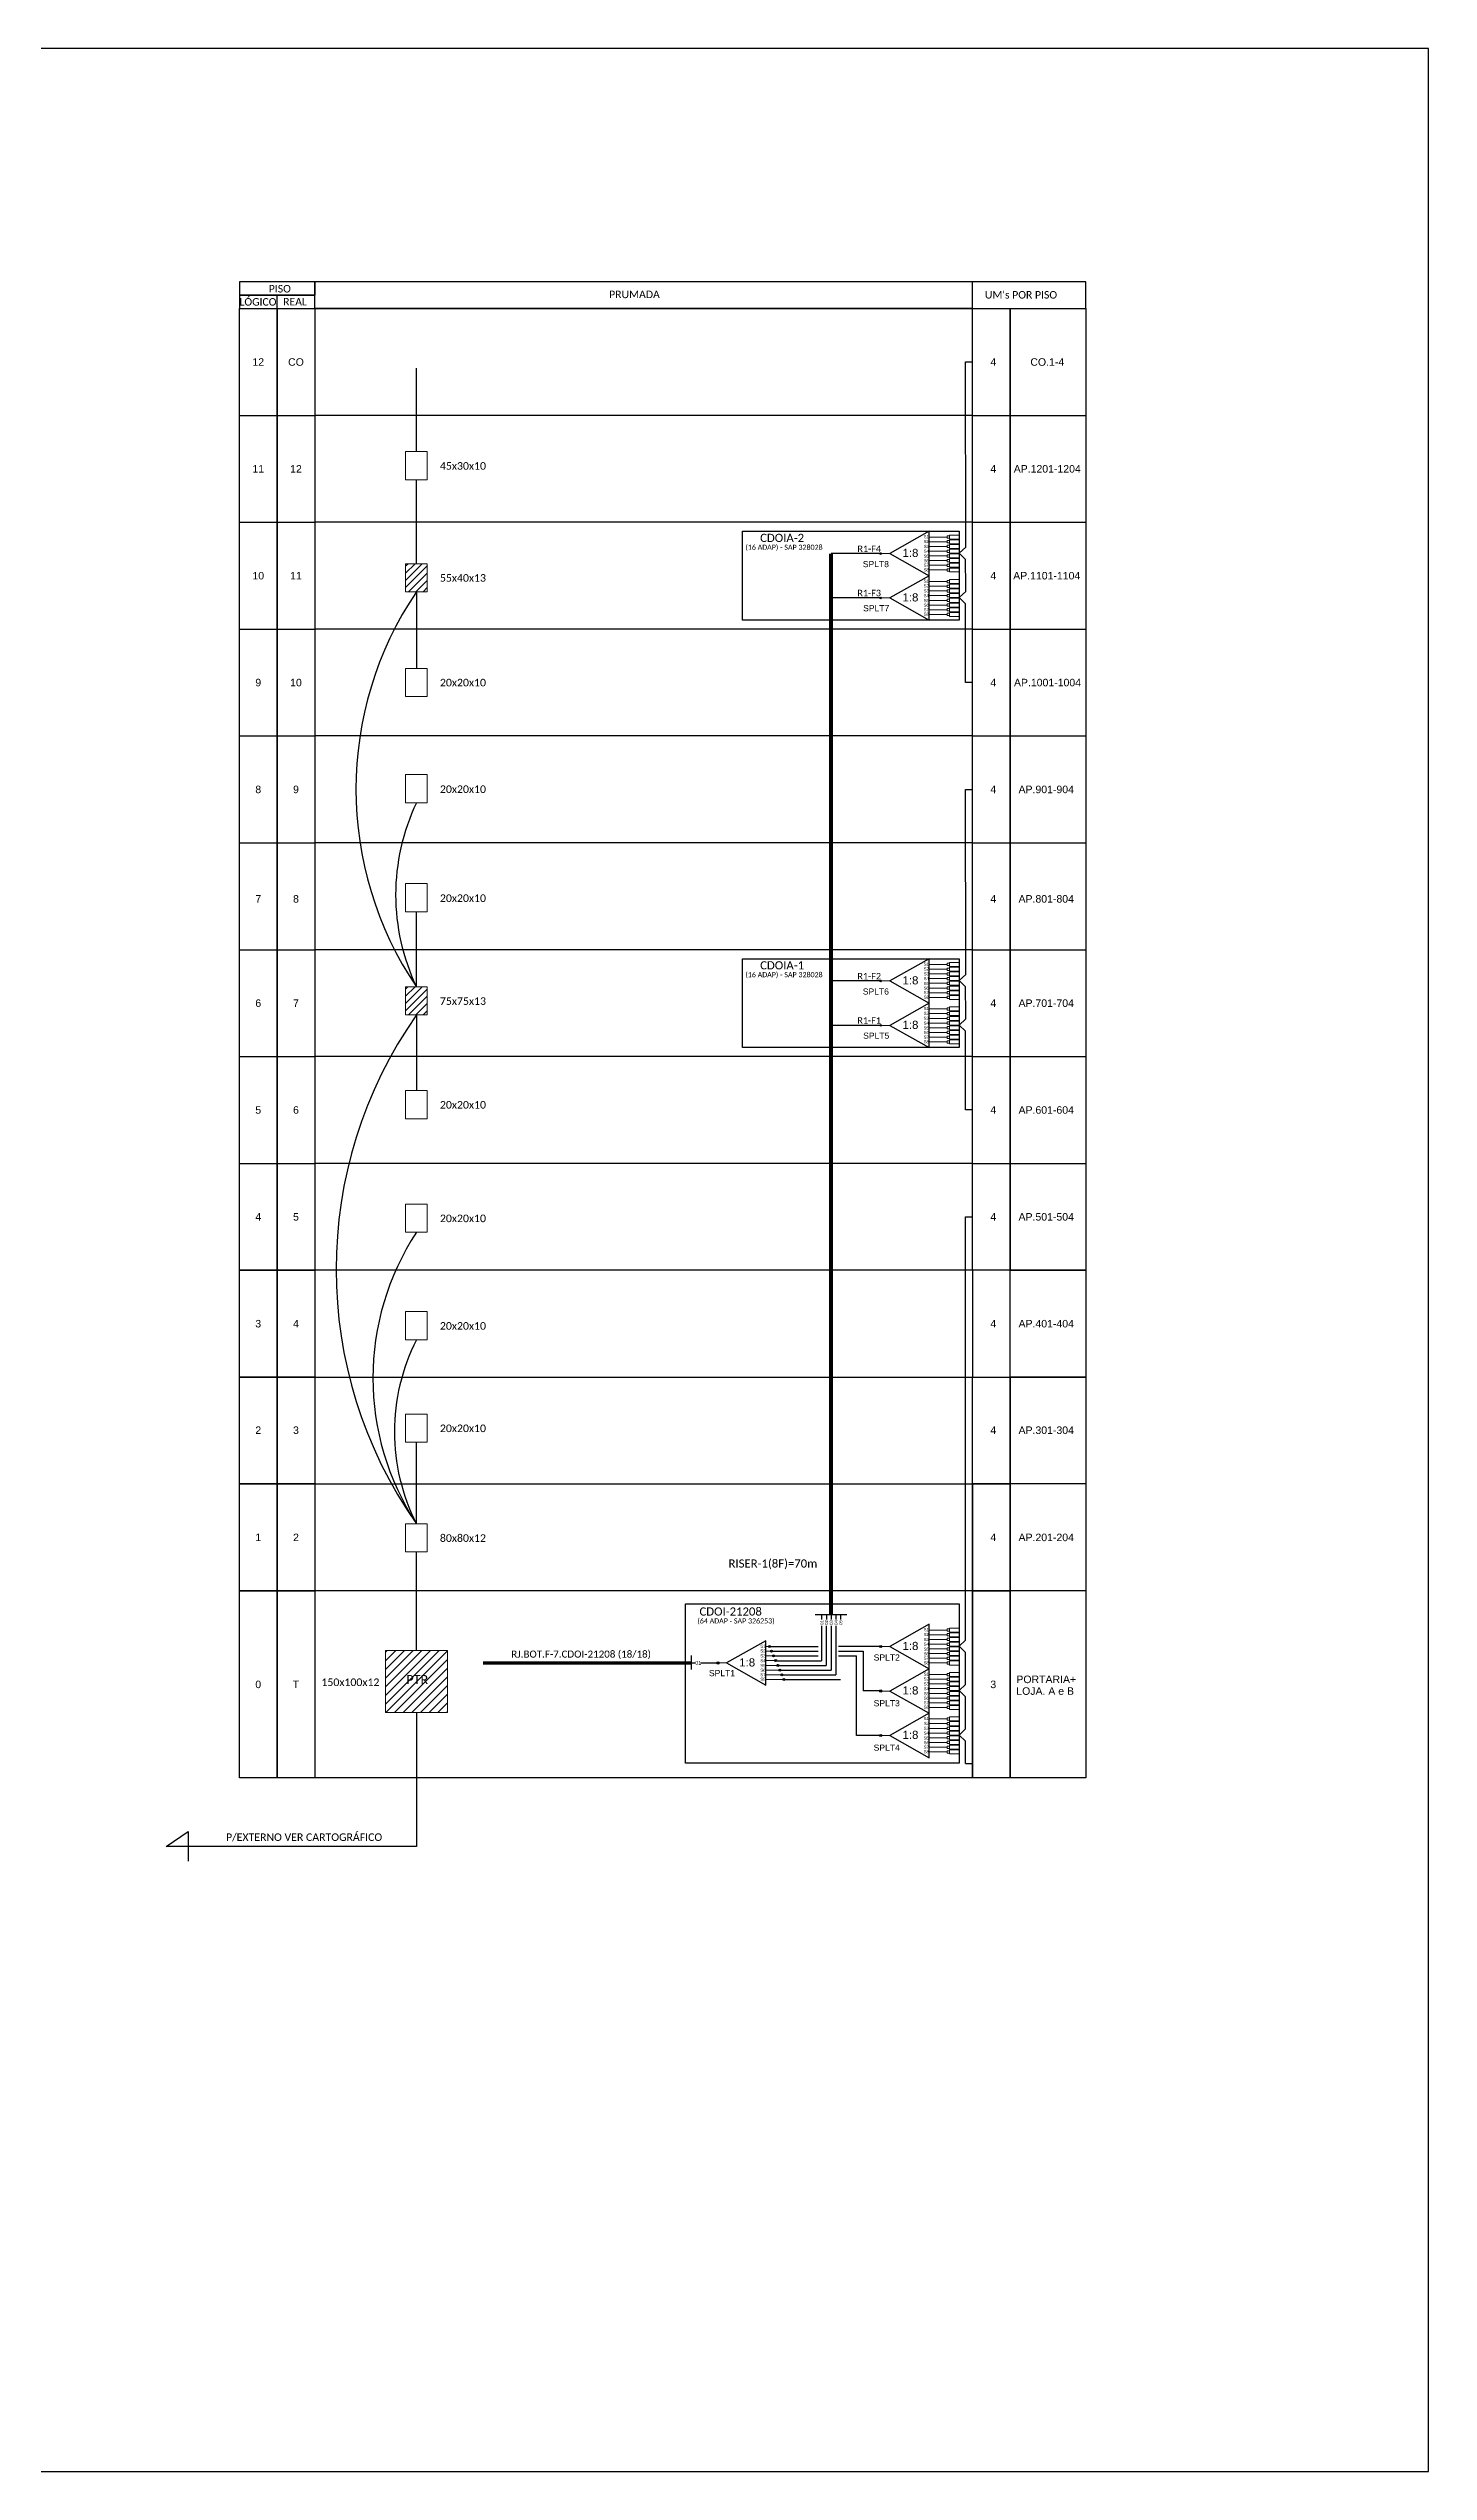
# Model space of a CAD drawing. Extents: x 31872 to 38961, y -9752 to -1519.
# Drawn here: x 38623 to 38961, y -9752 to -9158 of the extents above; entities that cross this region are included whole.
import ezdxf
from ezdxf.enums import TextEntityAlignment as Align

# ---------------------------------------------------------------- set-up
doc = ezdxf.new("R2010")
doc.units = ezdxf.units.DM
doc.header["$MEASUREMENT"] = 0
doc.header["$PDMODE"] = 33
doc.header["$PDSIZE"] = 1e-05
for name, color, linetype in [('label_cabos', 7, 'Continuous'), ('ml', 1, 'Continuous'), ('UMS', 7, 'Continuous')]:
    doc.layers.add(name, color=color, linetype=linetype)
doc.styles.add('ARIAL', font='arial.ttf')
doc.styles.add('WMF-Calibri0', font='calibri.ttf')
doc.linetypes.add('RESERVA', pattern='A,0.5,-0.15,["RESERVA",Standard,S=0.18,R=0,X=0,Y=-0.1],-1.3', length=1.95)

# ---------------------------------------------------------------- blocks, each defined once
blk = doc.blocks.new('SPLT_1-8_DIV_DIR')
h = blk.add_hatch(color=3)
h.dxf.hatch_style = 1
edge = h.paths.add_edge_path()
edge.add_arc((12.77, 4.04), 0.242, 0, 360)
h = blk.add_hatch(color=3)
h.dxf.hatch_style = 1
edge = h.paths.add_edge_path()
edge.add_arc((13.27, 2.88), 0.242, 0, 360)
h = blk.add_hatch(color=3)
h.dxf.hatch_style = 1
edge = h.paths.add_edge_path()
edge.add_arc((13.77, 1.73), 0.242, 0, 360)
h = blk.add_hatch(color=3)
h.dxf.hatch_style = 1
edge = h.paths.add_edge_path()
edge.add_arc((14.27, 0.58), 0.242, 0, 360)
h = blk.add_hatch(color=3)
h.dxf.hatch_style = 1
edge = h.paths.add_edge_path()
edge.add_arc((14.77, -0.58), 0.242, 0, 360)
h = blk.add_hatch(color=3)
h.dxf.hatch_style = 1
edge = h.paths.add_edge_path()
edge.add_arc((15.27, -1.73), 0.242, 0, 360)
h = blk.add_hatch(color=3)
h.dxf.hatch_style = 1
edge = h.paths.add_edge_path()
edge.add_arc((15.77, -2.88), 0.242, 0, 360)
h = blk.add_hatch(color=3)
h.dxf.hatch_style = 1
edge = h.paths.add_edge_path()
edge.add_arc((16.27, -4.04), 0.242, 0, 360)
at = {"color": 1, "lineweight": 0}
blk.add_lwpolyline([(2.22, 0), (0, 0)], dxfattribs=at)
at = {"color": 1}
blk.add_lwpolyline([(11.89, 5.45), (2.22, 0), (11.89, -5.45), (11.89, 5.45)], dxfattribs=at)
at = {"color": 7, "lineweight": 0}
for points in [[(12.77, 4.04), (11.89, 4.04)], [(11.89, 2.88), (13.27, 2.88)], [(11.89, 1.73), (13.77, 1.73)], [(11.89, 0.58), (14.27, 0.58)], [(11.89, -0.58), (14.77, -0.58)], [(11.89, -1.73), (15.27, -1.73)], [(11.89, -2.88), (15.77, -2.88)], [(11.89, -4.04), (16.27, -4.04)]]:
    blk.add_lwpolyline(points, dxfattribs=at)
at = {"color": 3}
for centre in [(12.77, 4.04), (13.27, 2.88), (13.77, 1.73), (14.27, 0.58), (14.77, -0.58), (15.27, -1.73), (15.77, -2.88), (16.27, -4.04)]:
    blk.add_circle(centre, 0.242, dxfattribs=at)
at = {"color": 1, "style": 'ARIAL'}
for s, height, p in [('1:8', 2, (5.35, -0.85)), ('S1', 0.75, (10.52, 3.77)), ('S2', 0.75, (10.52, 2.58)), ('S3', 0.75, (10.52, 1.37)), ('S4', 0.75, (10.52, 0.19)), ('S5', 0.75, (10.52, -1.02)), ('S6', 0.75, (10.52, -2.14)), ('S7', 0.75, (10.52, -3.24)), ('S8', 0.75, (10.52, -4.36))]:
    blk.add_text(s, height=height, dxfattribs=at).set_placement(p)
blk = doc.blocks.new('SPLT_1-8_SC-APC')
at = {"color": 1}
blk.add_lwpolyline([(-7.37, -2.1), (-17.04, -7.55), (-7.37, -13), (-7.37, -2.1)], dxfattribs=at)
at = {"color": 3, "lineweight": 0}
for points in [[(-2.99, -3.51), (-7.37, -3.51)], [(-7.37, -4.66), (-2.99, -4.66)], [(-7.37, -5.82), (-2.99, -5.82)], [(-2.41, -3.02), (-2.41, -4)], [(-2.41, -3.02), (0, -3.02)], [(-2.41, -4), (0, -4)], [(-2.41, -4.17), (-2.41, -5.16)], [(-2.41, -4.17), (0, -4.17)], [(-2.41, -5.16), (0, -5.16)], [(-2.41, -5.32), (-2.41, -6.31)], [(-2.41, -5.32), (0, -5.32)], [(-7.37, -6.97), (-2.99, -6.97)], [(-7.37, -8.12), (-2.99, -8.12)], [(-7.37, -9.28), (-2.99, -9.28)], [(-7.37, -10.43), (-2.99, -10.43)], [(-7.37, -11.58), (-2.99, -11.58)], [(-2.41, -6.31), (0, -6.31)], [(-2.41, -6.48), (-2.41, -7.46)], [(-2.41, -6.48), (0, -6.48)], [(-2.41, -7.46), (0, -7.46)], [(-2.41, -7.63), (-2.41, -8.62)], [(-2.41, -7.63), (0, -7.63)], [(-2.41, -8.62), (0, -8.62)], [(-2.41, -8.78), (-2.41, -9.77)], [(-2.41, -8.78), (0, -8.78)], [(-2.41, -9.77), (0, -9.77)], [(-2.41, -9.94), (-2.41, -10.92)], [(-2.41, -9.94), (0, -9.94)], [(-2.41, -10.92), (0, -10.92)], [(-2.41, -11.09), (-2.41, -12.08)], [(-2.41, -11.09), (0, -11.09)], [(-2.41, -12.08), (0, -12.08)]]:
    blk.add_lwpolyline(points, dxfattribs=at)
for points in [[(-2.99, -3.22), (-2.41, -3.22), (-2.41, -3.8), (-2.99, -3.8)], [(-2.99, -4.38), (-2.41, -4.38), (-2.41, -4.95), (-2.99, -4.95)], [(-2.99, -5.53), (-2.41, -5.53), (-2.41, -6.1), (-2.99, -6.1)], [(-2.99, -6.68), (-2.41, -6.68), (-2.41, -7.26), (-2.99, -7.26)], [(-2.99, -7.84), (-2.41, -7.84), (-2.41, -8.41), (-2.99, -8.41)], [(-2.99, -8.99), (-2.41, -8.99), (-2.41, -9.56), (-2.99, -9.56)], [(-2.99, -10.14), (-2.41, -10.14), (-2.41, -10.72), (-2.99, -10.72)], [(-2.99, -11.3), (-2.41, -11.3), (-2.41, -11.87), (-2.99, -11.87)]]:
    blk.add_lwpolyline(points, close=True, dxfattribs=at)
at = {"color": 1, "lineweight": 0}
blk.add_lwpolyline([(-17.04, -7.55), (-19.26, -7.55)], dxfattribs=at)
at = {"color": 1, "style": 'ARIAL'}
for s, height, p in [('S1', 0.75, (-8.74, -3.78)), ('S2', 0.75, (-8.74, -4.97)), ('S3', 0.75, (-8.74, -6.18)), ('1:8', 2, (-13.91, -8.4)), ('S4', 0.75, (-8.74, -7.36)), ('S5', 0.75, (-8.74, -8.57)), ('S6', 0.75, (-8.74, -9.69)), ('S7', 0.75, (-8.74, -10.78)), ('S8', 0.75, (-8.74, -11.9))]:
    blk.add_text(s, height=height, dxfattribs=at).set_placement(p)

msp = doc.modelspace()

# ---------------------------------------------------------------- hatches: boundary and pattern name
h = msp.add_hatch(color=3)
h.dxf.hatch_style = 1
edge = h.paths.add_edge_path()
edge.add_arc((38826.62, -9282.26), 0.205, 0, 360)
h = msp.add_hatch()
h.set_pattern_fill('ANSI31', color=1, scale=10)
h.set_pattern_definition([(45, (26522.6585, -11067.745), (-0.88388348, 0.88388348), [])])
h.paths.add_polyline_path([(38715.48, -9284.75), (38710.18, -9284.75), (38710.18, -9291.65), (38715.48, -9291.65)])
h = msp.add_hatch(color=3)
h.dxf.hatch_style = 1
edge = h.paths.add_edge_path()
edge.add_arc((38826.62, -9293.16), 0.205, 0, 360)
h = msp.add_hatch()
h.set_pattern_fill('ANSI31', color=1, scale=10)
h.set_pattern_definition([(45, (26522.6585, -11171.47), (-0.88388348, 0.88388348), [])])
h.paths.add_polyline_path([(38715.48, -9388.48), (38710.18, -9388.48), (38710.18, -9395.37), (38715.48, -9395.37)])
h = msp.add_hatch(color=3)
h.dxf.hatch_style = 1
edge = h.paths.add_edge_path()
edge.add_arc((38826.62, -9387.04), 0.205, 0, 360)
h = msp.add_hatch(color=3)
h.dxf.hatch_style = 1
edge = h.paths.add_edge_path()
edge.add_arc((38826.62, -9397.94), 0.205, 0, 360)
h = msp.add_hatch()
h.set_pattern_fill('ANSI31', color=1, scale=12, style=0)
h.set_pattern_definition([(45, (37971.6574, -10028.5034), (-1.0606602, 1.0606602), [])])
h.paths.add_polyline_path([(38720.42, -9551.24), (38705.24, -9551.24), (38705.24, -9566.38), (38720.42, -9566.38)])
h.paths.add_polyline_path([(38709.97, -9560.29), (38716.48, -9560.29), (38716.48, -9556.35), (38709.97, -9556.35)], flags=9)
h = msp.add_hatch(color=3)
h.dxf.hatch_style = 1
edge = h.paths.add_edge_path()
edge.add_arc((38826.62, -9550.21), 0.256, 0, 360)
h = msp.add_hatch(color=3)
h.dxf.hatch_style = 1
edge = h.paths.add_edge_path()
edge.add_arc((38786.73, -9554.24), 0.256, 0, 360)
h = msp.add_hatch(color=3)
h.dxf.hatch_style = 1
edge = h.paths.add_edge_path()
edge.add_arc((38826.62, -9561.1), 0.256, 0, 360)
h = msp.add_hatch(color=3)
h.dxf.hatch_style = 1
edge = h.paths.add_edge_path()
edge.add_arc((38826.62, -9572), 0.256, 0, 360)

# ---------------------------------------------------------------- linework, layer by layer
at = {"color": 0}
for p, q in [((38669.42, -9222.21), (38678.68, -9222.21)), ((38669.42, -9248.4), (38669.42, -9222.21)), ((38669.42, -9222.21), (38678.68, -9222.21)), ((38678.68, -9222.21), (38678.68, -9248.4)), ((38678.68, -9222.21), (38687.93, -9222.21)), ((38678.68, -9248.4), (38678.68, -9222.21)), ((38678.68, -9222.21), (38687.93, -9222.21)), ((38849.1, -9222.21), (38687.93, -9222.21)), ((38687.93, -9222.21), (38687.93, -9248.4)), ((38849.1, -9222.21), (38687.93, -9222.21)), ((38849.1, -9222.21), (38858.35, -9222.21)), ((38849.1, -9248.4), (38849.1, -9222.21)), ((38849.1, -9222.21), (38858.35, -9222.21)), ((38858.35, -9222.21), (38876.87, -9222.21)), ((38858.35, -9248.4), (38858.35, -9222.21)), ((38858.35, -9222.21), (38858.35, -9248.4)), ((38858.35, -9222.21), (38876.87, -9222.21)), ((38876.87, -9222.21), (38876.87, -9248.4)), ((38669.42, -9248.4), (38678.68, -9248.4)), ((38669.42, -9274.6), (38669.42, -9248.4)), ((38669.42, -9248.4), (38678.68, -9248.4)), ((38678.68, -9248.4), (38678.68, -9274.6)), ((38678.68, -9248.4), (38687.93, -9248.4)), ((38678.68, -9274.6), (38678.68, -9248.4)), ((38678.68, -9248.4), (38687.93, -9248.4)), ((38849.1, -9248.4), (38687.93, -9248.4)), ((38687.93, -9248.4), (38687.93, -9274.6)), ((38849.1, -9248.4), (38687.93, -9248.4)), ((38849.1, -9248.4), (38858.35, -9248.4)), ((38849.1, -9274.6), (38849.1, -9248.4)), ((38849.1, -9248.4), (38858.35, -9248.4)), ((38858.35, -9248.4), (38876.87, -9248.4)), ((38858.35, -9274.6), (38858.35, -9248.4)), ((38858.35, -9248.4), (38858.35, -9274.6)), ((38858.35, -9248.4), (38876.87, -9248.4)), ((38876.87, -9248.4), (38876.87, -9274.6)), ((38669.42, -9274.6), (38678.68, -9274.6)), ((38669.42, -9300.79), (38669.42, -9274.6)), ((38678.68, -9274.6), (38678.68, -9300.79)), ((38678.68, -9274.6), (38687.93, -9274.6)), ((38678.68, -9300.79), (38678.68, -9274.6)), ((38849.1, -9274.6), (38687.93, -9274.6)), ((38687.93, -9274.6), (38687.93, -9300.79)), ((38849.1, -9274.6), (38858.35, -9274.6)), ((38849.1, -9300.79), (38849.1, -9274.6)), ((38858.35, -9274.6), (38876.87, -9274.6)), ((38858.35, -9300.79), (38858.35, -9274.6)), ((38858.35, -9274.6), (38858.35, -9300.79)), ((38876.87, -9274.6), (38876.87, -9300.79)), ((38669.42, -9300.79), (38678.68, -9300.79)), ((38669.42, -9326.99), (38669.42, -9300.79)), ((38678.68, -9300.79), (38678.68, -9326.99)), ((38678.68, -9300.79), (38687.93, -9300.79)), ((38678.68, -9326.99), (38678.68, -9300.79)), ((38849.1, -9300.79), (38687.93, -9300.79)), ((38687.93, -9300.79), (38687.93, -9326.99)), ((38849.1, -9300.79), (38858.35, -9300.79)), ((38849.1, -9326.99), (38849.1, -9300.79)), ((38858.35, -9300.79), (38876.87, -9300.79)), ((38858.35, -9326.99), (38858.35, -9300.79)), ((38858.35, -9300.79), (38858.35, -9326.99)), ((38876.87, -9300.79), (38876.87, -9326.99)), ((38669.42, -9326.99), (38678.68, -9326.99)), ((38669.42, -9353.18), (38669.42, -9326.99)), ((38678.68, -9326.99), (38678.68, -9353.18)), ((38678.68, -9326.99), (38687.93, -9326.99)), ((38678.68, -9353.18), (38678.68, -9326.99)), ((38849.1, -9326.99), (38687.93, -9326.99)), ((38687.93, -9326.99), (38687.93, -9353.18)), ((38849.1, -9326.99), (38858.35, -9326.99)), ((38849.1, -9353.18), (38849.1, -9326.99)), ((38858.35, -9326.99), (38876.87, -9326.99)), ((38858.35, -9353.18), (38858.35, -9326.99)), ((38858.35, -9326.99), (38858.35, -9353.18)), ((38876.87, -9326.99), (38876.87, -9353.18)), ((38669.42, -9353.18), (38678.68, -9353.18)), ((38669.42, -9379.38), (38669.42, -9353.18)), ((38678.68, -9353.18), (38678.68, -9379.38)), ((38678.68, -9353.18), (38687.93, -9353.18)), ((38678.68, -9379.38), (38678.68, -9353.18)), ((38849.1, -9353.18), (38687.93, -9353.18)), ((38687.93, -9353.18), (38687.93, -9379.38)), ((38849.1, -9353.18), (38858.35, -9353.18)), ((38849.1, -9379.38), (38849.1, -9353.18)), ((38858.35, -9353.18), (38876.87, -9353.18)), ((38858.35, -9379.38), (38858.35, -9353.18)), ((38858.35, -9353.18), (38858.35, -9379.38)), ((38876.87, -9353.18), (38876.87, -9379.38)), ((38669.42, -9379.38), (38678.68, -9379.38)), ((38669.42, -9405.57), (38669.42, -9379.38)), ((38678.68, -9379.38), (38678.68, -9405.57)), ((38678.68, -9379.38), (38687.93, -9379.38)), ((38678.68, -9405.57), (38678.68, -9379.38)), ((38849.1, -9379.38), (38687.93, -9379.38)), ((38687.93, -9379.38), (38687.93, -9405.57)), ((38849.1, -9379.38), (38858.35, -9379.38)), ((38849.1, -9405.57), (38849.1, -9379.38)), ((38858.35, -9379.38), (38876.87, -9379.38)), ((38858.35, -9405.57), (38858.35, -9379.38)), ((38858.35, -9379.38), (38858.35, -9405.57)), ((38876.87, -9379.38), (38876.87, -9405.57)), ((38669.42, -9405.57), (38678.68, -9405.57)), ((38669.42, -9431.77), (38669.42, -9405.57)), ((38678.68, -9405.57), (38678.68, -9431.77)), ((38678.68, -9405.57), (38687.93, -9405.57)), ((38678.68, -9431.77), (38678.68, -9405.57)), ((38849.1, -9405.57), (38687.93, -9405.57)), ((38687.93, -9405.57), (38687.93, -9431.77)), ((38849.1, -9405.57), (38858.35, -9405.57)), ((38849.1, -9431.77), (38849.1, -9405.57)), ((38858.35, -9405.57), (38876.87, -9405.57)), ((38858.35, -9431.77), (38858.35, -9405.57)), ((38858.35, -9405.57), (38858.35, -9431.77)), ((38876.87, -9405.57), (38876.87, -9431.77)), ((38849.1, -9431.77), (38687.93, -9431.77)), ((38849.1, -9457.96), (38687.93, -9457.96)), ((38849.1, -9457.96), (38849.1, -9484.16)), ((38687.93, -9484.16), (38849.1, -9484.16)), ((38687.93, -9510.35), (38849.1, -9510.35)), ((38849.1, -9510.35), (38849.1, -9536.55)), ((38858.35, -9536.55), (38858.35, -9510.35)), ((38876.87, -9510.35), (38876.87, -9536.55)), ((38849.1, -9536.55), (38687.93, -9536.55)), ((38849.1, -9536.55), (38849.1, -9582.39)), ((38876.87, -9536.55), (38858.35, -9536.55)), ((38858.35, -9582.39), (38858.35, -9536.55)), ((38876.87, -9536.55), (38876.87, -9582.39)), ((38849.1, -9582.39), (38687.93, -9582.39)), ((38876.87, -9582.39), (38858.35, -9582.39))]:
    msp.add_line(p, q, dxfattribs=at)
msp.add_lwpolyline([(38122.33, -9752.45), (38960.89, -9752.45), (38960.89, -9158.45), (38122.33, -9158.45), (38122.33, -9752.45)])
for points in [[(38669.42, -9218.92), (38687.93, -9218.92), (38687.93, -9215.63), (38669.42, -9215.63)], [(38669.42, -9222.21), (38687.93, -9222.21), (38687.93, -9218.92), (38669.42, -9218.92)], [(38669.42, -9431.77), (38678.68, -9431.77), (38678.68, -9457.96), (38669.42, -9457.96)], [(38678.68, -9431.77), (38687.93, -9431.77), (38687.93, -9457.96), (38678.68, -9457.96)], [(38849.1, -9431.77), (38858.35, -9431.77), (38858.35, -9457.96), (38849.1, -9457.96)], [(38858.35, -9431.77), (38876.87, -9431.77), (38876.87, -9457.96), (38858.35, -9457.96)], [(38669.42, -9457.96), (38678.68, -9457.96), (38678.68, -9484.16), (38669.42, -9484.16)], [(38678.68, -9457.96), (38687.93, -9457.96), (38687.93, -9484.16), (38678.68, -9484.16)], [(38858.35, -9457.96), (38876.87, -9457.96), (38876.87, -9484.16), (38858.35, -9484.16)], [(38669.42, -9484.16), (38678.68, -9484.16), (38678.68, -9510.35), (38669.42, -9510.35)], [(38678.68, -9484.16), (38687.93, -9484.16), (38687.93, -9510.35), (38678.68, -9510.35)], [(38849.1, -9484.16), (38858.35, -9484.16), (38858.35, -9510.35), (38849.1, -9510.35)], [(38858.35, -9484.16), (38876.87, -9484.16), (38876.87, -9510.35), (38858.35, -9510.35)], [(38669.42, -9510.35), (38678.68, -9510.35), (38678.68, -9536.55), (38669.42, -9536.55)], [(38678.68, -9510.35), (38687.93, -9510.35), (38687.93, -9536.55), (38678.68, -9536.55)], [(38849.1, -9510.35), (38858.35, -9510.35), (38858.35, -9536.55), (38849.1, -9536.55)], [(38669.42, -9536.55), (38678.68, -9536.55), (38678.68, -9582.39), (38669.42, -9582.39)], [(38678.68, -9536.55), (38687.93, -9536.55), (38687.93, -9582.39), (38678.68, -9582.39)], [(38849.1, -9536.55), (38858.35, -9536.55), (38858.35, -9582.39), (38849.1, -9582.39)]]:
    msp.add_lwpolyline(points, close=True, dxfattribs=at)
for points in [[(38687.93, -9222.21), (38876.87, -9222.21), (38876.87, -9215.63), (38687.93, -9215.63), (38687.93, -9215.63), (38687.93, -9218.92)], [(38849.08, -9222.21), (38849.08, -9215.63)], [(38678.68, -9222.21), (38678.68, -9218.92)]]:
    msp.add_lwpolyline(points, dxfattribs=at)
at = {"color": 3}
for points in [[(38847.45, -9290.41), (38847.45, -9290.41), (38847.44, -9283.69), (38845.88, -9282.18), (38847.45, -9280.67), (38847.44, -9235.31), (38849.1, -9235.31)], [(38712.83, -9257.29), (38712.83, -9236.86)], [(38712.83, -9284.75), (38712.83, -9264.19)], [(38712.83, -9291.65), (38712.83, -9310.41)], [(38849.1, -9313.89), (38847.44, -9313.89), (38847.44, -9294.59), (38845.88, -9293.08), (38847.45, -9291.57), (38847.45, -9290.41)], [(38847.45, -9395.19), (38847.45, -9395.19), (38847.44, -9388.47), (38845.88, -9386.96), (38847.45, -9385.45), (38847.44, -9340.09), (38849.1, -9340.09)], [(38712.83, -9388.48), (38712.83, -9370.07)], [(38712.83, -9395.37), (38712.83, -9413.91)], [(38849.1, -9418.67), (38847.44, -9418.67), (38847.44, -9399.37), (38845.88, -9397.86), (38847.45, -9396.35), (38847.45, -9395.19)], [(38847.44, -9542.66), (38847.44, -9444.87), (38849.1, -9444.87)], [(38712.83, -9520.12), (38712.83, -9500.11)], [(38712.83, -9551.21), (38712.83, -9527.02)], [(38847.44, -9555.61), (38847.44, -9551.63), (38845.88, -9550.12), (38847.44, -9548.62), (38847.44, -9542.66)], [(38799.87, -9551.36), (38811.32, -9551.36)], [(38780.18, -9554.24), (38781.18, -9554.24)], [(38782.45, -9554.24), (38786.73, -9554.24)], [(38800.37, -9552.51), (38811.32, -9552.51)], [(38847.44, -9564.74), (38847.44, -9562.53), (38845.88, -9561.02), (38847.44, -9559.51), (38847.44, -9555.61)], [(38847.44, -9577.17), (38847.42, -9573.42), (38845.85, -9571.92), (38847.42, -9570.41), (38847.44, -9564.74)], [(38847.44, -9578.9), (38847.44, -9577.17)], [(38847.44, -9578.9), (38849.1, -9578.9)]]:
    msp.add_lwpolyline(points, dxfattribs=at)
at = {"color": 0, "lineweight": 0}
for points in [[(38710.18, -9257.29), (38715.48, -9257.29), (38715.48, -9264.19), (38710.18, -9264.19)], [(38710.18, -9310.41), (38715.48, -9310.41), (38715.48, -9317.31), (38710.18, -9317.31)], [(38710.18, -9336.46), (38715.48, -9336.46), (38715.48, -9343.36), (38710.18, -9343.36)], [(38710.18, -9363.18), (38715.48, -9363.18), (38715.48, -9370.07), (38710.18, -9370.07)], [(38710.18, -9413.91), (38715.48, -9413.91), (38715.48, -9420.81), (38710.18, -9420.81)], [(38710.18, -9441.75), (38715.48, -9441.75), (38715.48, -9448.65), (38710.18, -9448.65)], [(38710.18, -9468.11), (38715.48, -9468.11), (38715.48, -9475.01), (38710.18, -9475.01)], [(38710.18, -9493.22), (38715.48, -9493.22), (38715.48, -9500.11), (38710.18, -9500.11)], [(38710.18, -9520.12), (38715.48, -9520.12), (38715.48, -9527.02), (38710.18, -9527.02)]]:
    msp.add_lwpolyline(points, close=True, dxfattribs=at)
at = {"color": 1}
for points in [[(38845.88, -9298.61), (38845.88, -9298.61), (38845.88, -9298.61), (38792.75, -9298.61), (38792.75, -9276.82), (38792.75, -9276.82)], [(38838.51, -9276.82), (38828.84, -9282.26), (38838.51, -9287.71), (38838.51, -9276.82)], [(38838.51, -9287.71), (38828.84, -9293.16), (38838.51, -9298.61), (38838.51, -9287.71)], [(38845.88, -9403.39), (38845.88, -9403.39), (38845.88, -9403.39), (38792.75, -9403.39), (38792.75, -9381.6), (38792.75, -9381.6)], [(38838.51, -9381.6), (38828.84, -9387.04), (38838.51, -9392.49), (38838.51, -9381.6)], [(38838.51, -9392.49), (38828.84, -9397.94), (38838.51, -9403.39), (38838.51, -9392.49)], [(38845.85, -9578.83), (38845.85, -9578.83), (38845.85, -9578.83), (38778.77, -9578.83), (38778.77, -9539.71), (38778.77, -9539.71)], [(38780.18, -9552.4), (38780.18, -9555.83)]]:
    msp.add_lwpolyline(points, dxfattribs=at)
for points in [[(38792.75, -9276.82), (38845.88, -9276.82), (38845.88, -9298.61), (38792.75, -9298.61)], [(38792.75, -9381.6), (38845.88, -9381.6), (38845.88, -9403.39), (38792.75, -9403.39)], [(38778.77, -9539.71), (38845.85, -9539.71), (38845.85, -9578.83), (38778.77, -9578.83)]]:
    msp.add_lwpolyline(points, close=True, dxfattribs=at)
at = {"color": 3, "lineweight": 0}
for points in [[(38842.89, -9278.23), (38838.51, -9278.23)], [(38843.46, -9277.73), (38843.46, -9278.72)], [(38843.46, -9277.73), (38845.88, -9277.73)], [(38838.51, -9279.38), (38842.89, -9279.38)], [(38838.51, -9280.53), (38842.89, -9280.53)], [(38838.51, -9281.69), (38842.89, -9281.69)], [(38838.51, -9282.84), (38842.89, -9282.84)], [(38838.51, -9283.99), (38842.89, -9283.99)], [(38843.46, -9278.72), (38845.88, -9278.72)], [(38843.46, -9278.89), (38843.46, -9279.87)], [(38843.46, -9278.89), (38845.88, -9278.89)], [(38843.46, -9279.87), (38845.88, -9279.87)], [(38843.46, -9280.04), (38843.46, -9281.03)], [(38843.46, -9280.04), (38845.88, -9280.04)], [(38843.46, -9281.03), (38845.88, -9281.03)], [(38843.46, -9281.19), (38843.46, -9282.18)], [(38843.46, -9281.19), (38845.88, -9281.19)], [(38843.46, -9282.18), (38845.88, -9282.18)], [(38843.46, -9282.35), (38843.46, -9283.33)], [(38843.46, -9282.35), (38845.88, -9282.35)], [(38843.46, -9283.33), (38845.88, -9283.33)], [(38843.46, -9283.5), (38843.46, -9284.49)], [(38843.46, -9283.5), (38845.88, -9283.5)], [(38838.51, -9285.15), (38842.89, -9285.15)], [(38838.51, -9286.3), (38842.89, -9286.3)], [(38842.89, -9289.12), (38838.51, -9289.12)], [(38843.46, -9284.49), (38845.88, -9284.49)], [(38843.46, -9284.65), (38843.46, -9285.64)], [(38843.46, -9284.65), (38845.88, -9284.65)], [(38843.46, -9285.64), (38845.88, -9285.64)], [(38843.46, -9285.81), (38843.46, -9286.79)], [(38843.46, -9285.81), (38845.88, -9285.81)], [(38843.46, -9286.79), (38845.88, -9286.79)], [(38843.46, -9288.63), (38843.46, -9289.62)], [(38843.46, -9288.63), (38845.88, -9288.63)], [(38843.46, -9289.62), (38845.88, -9289.62)], [(38843.46, -9289.78), (38843.46, -9290.77)], [(38843.46, -9289.78), (38845.88, -9289.78)], [(38838.51, -9290.28), (38842.89, -9290.28)], [(38838.51, -9291.43), (38842.89, -9291.43)], [(38838.51, -9292.58), (38842.89, -9292.58)], [(38838.51, -9293.74), (38842.89, -9293.74)], [(38838.51, -9294.89), (38842.89, -9294.89)], [(38838.51, -9296.04), (38842.89, -9296.04)], [(38843.46, -9290.77), (38845.88, -9290.77)], [(38843.46, -9290.94), (38843.46, -9291.92)], [(38843.46, -9290.94), (38845.88, -9290.94)], [(38843.46, -9291.92), (38845.88, -9291.92)], [(38843.46, -9292.09), (38843.46, -9293.08)], [(38843.46, -9292.09), (38845.88, -9292.09)], [(38843.46, -9293.08), (38845.88, -9293.08)], [(38843.46, -9293.24), (38843.46, -9294.23)], [(38843.46, -9293.24), (38845.88, -9293.24)], [(38843.46, -9294.23), (38845.88, -9294.23)], [(38843.46, -9294.4), (38843.46, -9295.38)], [(38843.46, -9294.4), (38845.88, -9294.4)], [(38843.46, -9295.38), (38845.88, -9295.38)], [(38843.46, -9295.55), (38843.46, -9296.54)], [(38843.46, -9295.55), (38845.88, -9295.55)], [(38838.51, -9297.2), (38842.89, -9297.2)], [(38843.46, -9296.54), (38845.88, -9296.54)], [(38843.46, -9296.7), (38843.46, -9297.69)], [(38843.46, -9296.7), (38845.88, -9296.7)], [(38843.46, -9297.69), (38845.88, -9297.69)], [(38842.89, -9383.01), (38838.51, -9383.01)], [(38838.51, -9384.16), (38842.89, -9384.16)], [(38843.46, -9382.51), (38843.46, -9383.5)], [(38843.46, -9382.51), (38845.88, -9382.51)], [(38843.46, -9383.5), (38845.88, -9383.5)], [(38843.46, -9383.67), (38843.46, -9384.65)], [(38843.46, -9383.67), (38845.88, -9383.67)], [(38843.46, -9384.65), (38845.88, -9384.65)], [(38843.46, -9384.82), (38843.46, -9385.81)], [(38843.46, -9384.82), (38845.88, -9384.82)], [(38838.51, -9385.31), (38842.89, -9385.31)], [(38838.51, -9386.47), (38842.89, -9386.47)], [(38838.51, -9387.62), (38842.89, -9387.62)], [(38838.51, -9388.77), (38842.89, -9388.77)], [(38838.51, -9389.93), (38842.89, -9389.93)], [(38838.51, -9391.08), (38842.89, -9391.08)], [(38843.46, -9385.81), (38845.88, -9385.81)], [(38843.46, -9385.97), (38843.46, -9386.96)], [(38843.46, -9385.97), (38845.88, -9385.97)], [(38843.46, -9386.96), (38845.88, -9386.96)], [(38843.46, -9387.13), (38843.46, -9388.11)], [(38843.46, -9387.13), (38845.88, -9387.13)], [(38843.46, -9388.11), (38845.88, -9388.11)], [(38843.46, -9388.28), (38843.46, -9389.27)], [(38843.46, -9388.28), (38845.88, -9388.28)], [(38843.46, -9389.27), (38845.88, -9389.27)], [(38843.46, -9389.43), (38843.46, -9390.42)], [(38843.46, -9389.43), (38845.88, -9389.43)], [(38843.46, -9390.42), (38845.88, -9390.42)], [(38843.46, -9390.59), (38843.46, -9391.57)], [(38843.46, -9390.59), (38845.88, -9390.59)], [(38842.89, -9393.9), (38838.51, -9393.9)], [(38838.51, -9395.06), (38842.89, -9395.06)], [(38838.51, -9396.21), (38842.89, -9396.21)], [(38843.46, -9391.57), (38845.88, -9391.57)], [(38843.46, -9393.41), (38843.46, -9394.4)], [(38843.46, -9393.41), (38845.88, -9393.41)], [(38843.46, -9394.4), (38845.88, -9394.4)], [(38843.46, -9394.56), (38843.46, -9395.55)], [(38843.46, -9394.56), (38845.88, -9394.56)], [(38843.46, -9395.55), (38845.88, -9395.55)], [(38843.46, -9395.72), (38843.46, -9396.7)], [(38843.46, -9395.72), (38845.88, -9395.72)], [(38843.46, -9396.7), (38845.88, -9396.7)], [(38843.46, -9396.87), (38843.46, -9397.86)], [(38843.46, -9396.87), (38845.88, -9396.87)], [(38838.51, -9397.36), (38842.89, -9397.36)], [(38838.51, -9398.52), (38842.89, -9398.52)], [(38838.51, -9399.67), (38842.89, -9399.67)], [(38838.51, -9400.82), (38842.89, -9400.82)], [(38838.51, -9401.98), (38842.89, -9401.98)], [(38843.46, -9397.86), (38845.88, -9397.86)], [(38843.46, -9398.02), (38843.46, -9399.01)], [(38843.46, -9398.02), (38845.88, -9398.02)], [(38843.46, -9399.01), (38845.88, -9399.01)], [(38843.46, -9399.18), (38843.46, -9400.16)], [(38843.46, -9399.18), (38845.88, -9399.18)], [(38843.46, -9400.16), (38845.88, -9400.16)], [(38843.46, -9400.33), (38843.46, -9401.32)], [(38843.46, -9400.33), (38845.88, -9400.33)], [(38843.46, -9401.32), (38845.88, -9401.32)], [(38843.46, -9401.48), (38843.46, -9402.47)], [(38843.46, -9401.48), (38845.88, -9401.48)], [(38843.46, -9402.47), (38845.88, -9402.47)]]:
    msp.add_lwpolyline(points, dxfattribs=at)
for points in [[(38842.89, -9277.94), (38843.46, -9277.94), (38843.46, -9278.51), (38842.89, -9278.51)], [(38842.89, -9279.09), (38843.46, -9279.09), (38843.46, -9279.67), (38842.89, -9279.67)], [(38842.89, -9280.25), (38843.46, -9280.25), (38843.46, -9280.82), (38842.89, -9280.82)], [(38842.89, -9281.4), (38843.46, -9281.4), (38843.46, -9281.97), (38842.89, -9281.97)], [(38842.89, -9282.55), (38843.46, -9282.55), (38843.46, -9283.13), (38842.89, -9283.13)], [(38842.89, -9283.71), (38843.46, -9283.71), (38843.46, -9284.28), (38842.89, -9284.28)], [(38842.89, -9284.86), (38843.46, -9284.86), (38843.46, -9285.43), (38842.89, -9285.43)], [(38842.89, -9286.01), (38843.46, -9286.01), (38843.46, -9286.58), (38842.89, -9286.58)], [(38842.89, -9288.84), (38843.46, -9288.84), (38843.46, -9289.41), (38842.89, -9289.41)], [(38842.89, -9289.99), (38843.46, -9289.99), (38843.46, -9290.56), (38842.89, -9290.56)], [(38842.89, -9291.14), (38843.46, -9291.14), (38843.46, -9291.72), (38842.89, -9291.72)], [(38842.89, -9292.3), (38843.46, -9292.3), (38843.46, -9292.87), (38842.89, -9292.87)], [(38842.89, -9293.45), (38843.46, -9293.45), (38843.46, -9294.02), (38842.89, -9294.02)], [(38842.89, -9294.6), (38843.46, -9294.6), (38843.46, -9295.18), (38842.89, -9295.18)], [(38842.89, -9295.76), (38843.46, -9295.76), (38843.46, -9296.33), (38842.89, -9296.33)], [(38842.89, -9296.91), (38843.46, -9296.91), (38843.46, -9297.48), (38842.89, -9297.48)], [(38842.89, -9382.72), (38843.46, -9382.72), (38843.46, -9383.29), (38842.89, -9383.29)], [(38842.89, -9383.87), (38843.46, -9383.87), (38843.46, -9384.45), (38842.89, -9384.45)], [(38842.89, -9385.03), (38843.46, -9385.03), (38843.46, -9385.6), (38842.89, -9385.6)], [(38842.89, -9386.18), (38843.46, -9386.18), (38843.46, -9386.75), (38842.89, -9386.75)], [(38842.89, -9387.33), (38843.46, -9387.33), (38843.46, -9387.91), (38842.89, -9387.91)], [(38842.89, -9388.49), (38843.46, -9388.49), (38843.46, -9389.06), (38842.89, -9389.06)], [(38842.89, -9389.64), (38843.46, -9389.64), (38843.46, -9390.21), (38842.89, -9390.21)], [(38842.89, -9390.79), (38843.46, -9390.79), (38843.46, -9391.36), (38842.89, -9391.36)], [(38842.89, -9393.62), (38843.46, -9393.62), (38843.46, -9394.19), (38842.89, -9394.19)], [(38842.89, -9394.77), (38843.46, -9394.77), (38843.46, -9395.34), (38842.89, -9395.34)], [(38842.89, -9395.92), (38843.46, -9395.92), (38843.46, -9396.5), (38842.89, -9396.5)], [(38842.89, -9397.08), (38843.46, -9397.08), (38843.46, -9397.65), (38842.89, -9397.65)], [(38842.89, -9398.23), (38843.46, -9398.23), (38843.46, -9398.8), (38842.89, -9398.8)], [(38842.89, -9399.38), (38843.46, -9399.38), (38843.46, -9399.96), (38842.89, -9399.96)], [(38842.89, -9400.54), (38843.46, -9400.54), (38843.46, -9401.11), (38842.89, -9401.11)], [(38842.89, -9401.69), (38843.46, -9401.69), (38843.46, -9402.26), (38842.89, -9402.26)]]:
    msp.add_lwpolyline(points, close=True, dxfattribs=at)
at = {"color": 5, "const_width": 1}
msp.add_lwpolyline([(38814.46, -9542.34), (38814.46, -9282.26)], dxfattribs=at)
at = {"color": 5}
for points in [[(38826.41, -9282.26), (38814.46, -9282.26)], [(38826.41, -9293.16), (38814.46, -9293.16)], [(38826.41, -9387.04), (38814.46, -9387.04)], [(38826.41, -9397.94), (38814.46, -9397.94)], [(38810.56, -9542.34), (38818.35, -9542.34)], [(38812.12, -9545.15), (38812.12, -9553.67)], [(38812.14, -9542.34), (38812.14, -9543.6)], [(38813.28, -9545.15), (38813.28, -9554.82)], [(38813.3, -9542.34), (38813.3, -9543.61)], [(38814.44, -9545.15), (38814.44, -9555.97)], [(38814.46, -9542.34), (38814.46, -9543.61)], [(38815.59, -9545.15), (38815.59, -9557.12)], [(38815.61, -9542.34), (38815.61, -9543.57)], [(38816.77, -9542.34), (38816.77, -9543.58)], [(38800.87, -9553.67), (38812.12, -9553.67)], [(38801.37, -9554.82), (38813.28, -9554.82)], [(38801.87, -9555.97), (38814.44, -9555.97)], [(38802.37, -9557.12), (38815.59, -9557.12)], [(38816.75, -9558.28), (38816.75, -9558.28)]]:
    msp.add_lwpolyline(points, dxfattribs=at)
at = {"color": 1, "lineweight": 0}
for points in [[(38828.84, -9282.26), (38826.62, -9282.26)], [(38828.84, -9293.16), (38826.62, -9293.16)], [(38828.84, -9387.04), (38826.62, -9387.04)], [(38828.84, -9397.94), (38826.62, -9397.94)]]:
    msp.add_lwpolyline(points, dxfattribs=at)
for points in [[(38710.18, -9284.75), (38715.48, -9284.75), (38715.48, -9291.65), (38710.18, -9291.65)], [(38710.18, -9388.48), (38715.48, -9388.48), (38715.48, -9395.37), (38710.18, -9395.37)], [(38705.24, -9551.21), (38720.42, -9551.21), (38720.42, -9566.38), (38705.24, -9566.38)]]:
    msp.add_lwpolyline(points, close=True, dxfattribs=at)
at = {"color": 1, "const_width": 0.8}
msp.add_lwpolyline([(38780.18, -9554.24), (38729.17, -9554.24)], dxfattribs=at)
at = {"color": 8, "linetype": 'RESERVA', "ltscale": 4}
msp.add_lwpolyline([(38802.87, -9558.28), (38816.75, -9558.28)], dxfattribs=at)
at = {"color": 3}
for centre, radius in [((38826.62, -9282.26), 0.205), ((38826.62, -9293.16), 0.205), ((38826.62, -9387.04), 0.205), ((38826.62, -9397.94), 0.205), ((38826.62, -9550.21), 0.256), ((38786.73, -9554.24), 0.256), ((38826.62, -9561.1), 0.256), ((38826.62, -9572), 0.256)]:
    msp.add_circle(centre, radius, dxfattribs=at)
for centre, radius, start, end in [((38784.41, -9340.06), 86.42, 145.92668, 214.07332), ((38760.21, -9365.92), 52.48, 154.53729, 205.46271), ((38801.7, -9457.75), 108.57, 144.93575, 215.06425), ((38767.33, -9484.38), 65.17, 146.74543, 213.25457), ((38756.98, -9497.57), 49.57, 152.93666, 207.06334)]:
    msp.add_arc(centre, radius, start, end, dxfattribs=at)
for p in [(38828.84, -9282.26), (38828.84, -9293.16), (38828.84, -9387.04), (38828.84, -9397.94)]:
    msp.add_point(p)
at = {"layer": 'label_cabos', "color": 3}
for points in [[(38799.37, -9550.21), (38811.32, -9550.21)], [(38826.62, -9550.21), (38816.25, -9550.21)], [(38816.25, -9551.36), (38822.35, -9551.36), (38822.35, -9561.1)], [(38826.62, -9561.1), (38822.35, -9561.1)], [(38826.62, -9572), (38820.65, -9572)]]:
    msp.add_lwpolyline(points, dxfattribs=at)
at = {"layer": 'ml', "color": 1}
msp.add_lwpolyline([(38712.83, -9566.38), (38712.83, -9599.21), (38651.44, -9599.21), (38656.9, -9595.58), (38656.9, -9602.84)], dxfattribs=at)
at = {"layer": 'UMS', "color": 3, "linetype": 'ByBlock'}
for points in [[(38816.25, -9552.51), (38820.65, -9552.51)], [(38820.65, -9572), (38820.65, -9552.51)]]:
    msp.add_lwpolyline(points, dxfattribs=at)

# ---------------------------------------------------------------- block references
at = {"color": 3}
for p in [(38845.88, -9542.66), (38845.88, -9553.56), (38845.88, -9564.45)]:
    msp.add_blockref('SPLT_1-8_SC-APC', p, dxfattribs=at)
msp.add_blockref('SPLT_1-8_DIV_DIR', (38786.6, -9554.24))

# ---------------------------------------------------------------- texts
at = {"color": 0}
for s, height, style, p in [('     PISO', 1.84, 'WMF-Calibri0', (38673.39, -9218.27)), ('PRUMADA', 1.84, 'WMF-Calibri0', (38760.06, -9219.66)), ("UM's POR PISO", 1.84, 'WMF-Calibri0', (38852.15, -9219.76)), ('  LÓGICO', 1.84, 'WMF-Calibri0', (38668.15, -9221.49)), ('    REAL', 1.84, 'WMF-Calibri0', (38677.56, -9221.45)), ('45x30x10', 1.854, 'WMF-Calibri0', (38718.58, -9261.71)), ('55x40x13', 1.854, 'WMF-Calibri0', (38718.58, -9289.17)), ('SPLT7', 1.5, 'ARIAL', (38822.31, -9296.42)), ('20x20x10', 1.854, 'WMF-Calibri0', (38718.58, -9314.83)), ('20x20x10', 1.854, 'WMF-Calibri0', (38718.58, -9340.96)), ('20x20x10', 1.854, 'WMF-Calibri0', (38718.58, -9367.68)), ('75x75x13', 1.854, 'WMF-Calibri0', (38718.58, -9392.9)), ('SPLT5', 1.5, 'ARIAL', (38822.31, -9401.2)), ('20x20x10', 1.854, 'WMF-Calibri0', (38718.58, -9418.33)), ('20x20x10', 1.854, 'WMF-Calibri0', (38718.58, -9446.17)), ('20x20x10', 1.854, 'WMF-Calibri0', (38718.58, -9472.53)), ('20x20x10', 1.854, 'WMF-Calibri0', (38718.58, -9497.64)), ('80x80x12', 1.854, 'WMF-Calibri0', (38718.58, -9524.54)), ('150x100x12', 1.854, 'WMF-Calibri0', (38689.53, -9559.88)), ('P/EXTERNO VER CARTOGRÁFICO', 1.8536, 'WMF-Calibri0', (38666.15, -9597.86))]:
    msp.add_text(s, height=height, dxfattribs=dict(at, style=style)).set_placement(p)
at = {"color": 0, "style": 'ARIAL'}
for s, p in [('12', (38674.05, -9235.31)), ('CO', (38683.3, -9235.31)), ('4', (38854.2, -9235.31)), ('CO.1-4', (38867.44, -9235.31)), ('11', (38674.05, -9261.5)), ('12', (38683.3, -9261.5)), ('4', (38854.2, -9261.5)), ('AP.1201-1204', (38867.44, -9261.5)), ('10', (38674.05, -9287.7)), ('11', (38683.3, -9287.7)), ('4', (38854.2, -9287.7)), ('AP.1101-1104', (38867.31, -9287.7)), ('9', (38674.05, -9313.89)), ('10', (38683.3, -9313.89)), ('4', (38854.2, -9313.89)), ('AP.1001-1004', (38867.5, -9313.89)), ('8', (38674.05, -9340.09)), ('9', (38683.3, -9340.09)), ('4', (38854.2, -9340.09)), ('AP.901-904', (38867.19, -9340.09)), ('7', (38674.05, -9366.92)), ('8', (38683.3, -9366.92)), ('4', (38854.2, -9366.92)), ('AP.801-804', (38867.19, -9366.92)), ('6', (38674.05, -9392.48)), ('7', (38683.3, -9392.48)), ('4', (38854.2, -9392.48)), ('AP.701-704', (38867.19, -9392.48)), ('5', (38674.05, -9418.67)), ('6', (38683.3, -9418.67)), ('4', (38854.2, -9418.67)), ('AP.601-604', (38867.19, -9418.67)), ('4', (38674.05, -9444.87)), ('5', (38683.3, -9444.87)), ('4', (38854.2, -9444.87)), ('AP.501-504', (38867.19, -9444.87)), ('3', (38674.05, -9471.06)), ('4', (38683.3, -9471.06)), ('4', (38854.2, -9471.06)), ('AP.401-404', (38867.19, -9471.06)), ('2', (38674.05, -9497.17)), ('3', (38683.3, -9497.17)), ('4', (38854.2, -9497.17)), ('AP.301-304', (38867.19, -9497.17)), ('1', (38674.05, -9523.45)), ('2', (38683.3, -9523.45)), ('4', (38854.2, -9523.45)), ('AP.201-204', (38867.19, -9523.45)), ('PORTARIA+', (38867.19, -9558.25)), ('0', (38674.05, -9559.48)), ('T', (38683.3, -9559.48)), ('3', (38854.2, -9559.48)), ('LOJA. A e B', (38866.92, -9561.12))]:
    msp.add_text(s, height=1.84, dxfattribs=at).set_placement(p, align=Align.MIDDLE_CENTER)
at = {"color": 1}
for s, height, style, p in [('CDOIA-2', 2, 'WMF-Calibri0', (38797.07, -9279.43)), ('S1', 0.75, 'ARIAL', (38837.14, -9278.5)), ('1:8', 2, 'ARIAL', (38831.97, -9283.11)), ('S2', 0.75, 'ARIAL', (38837.14, -9279.68)), ('S3', 0.75, 'ARIAL', (38837.14, -9280.89)), ('S4', 0.75, 'ARIAL', (38837.14, -9282.07)), ('S5', 0.75, 'ARIAL', (38837.14, -9283.28)), ('S6', 0.75, 'ARIAL', (38837.14, -9284.4)), ('S7', 0.75, 'ARIAL', (38837.14, -9285.5)), ('S8', 0.75, 'ARIAL', (38837.14, -9286.62)), ('S1', 0.75, 'ARIAL', (38837.14, -9289.39)), ('S2', 0.75, 'ARIAL', (38837.14, -9290.58)), ('1:8', 2, 'ARIAL', (38831.97, -9294.01)), ('S3', 0.75, 'ARIAL', (38837.14, -9291.79)), ('S4', 0.75, 'ARIAL', (38837.14, -9292.97)), ('S5', 0.75, 'ARIAL', (38837.14, -9294.18)), ('S6', 0.75, 'ARIAL', (38837.14, -9295.3)), ('S7', 0.75, 'ARIAL', (38837.14, -9296.4)), ('S8', 0.75, 'ARIAL', (38837.14, -9297.52)), ('CDOIA-1', 2, 'WMF-Calibri0', (38797.07, -9384.21)), ('S1', 0.75, 'ARIAL', (38837.14, -9383.28)), ('S2', 0.75, 'ARIAL', (38837.14, -9384.46)), ('S3', 0.75, 'ARIAL', (38837.14, -9385.67)), ('1:8', 2, 'ARIAL', (38831.97, -9387.89)), ('S4', 0.75, 'ARIAL', (38837.14, -9386.85)), ('S5', 0.75, 'ARIAL', (38837.14, -9388.06)), ('S6', 0.75, 'ARIAL', (38837.14, -9389.18)), ('S7', 0.75, 'ARIAL', (38837.14, -9390.28)), ('S8', 0.75, 'ARIAL', (38837.14, -9391.4)), ('1:8', 2, 'ARIAL', (38831.97, -9398.79)), ('S1', 0.75, 'ARIAL', (38837.14, -9394.17)), ('S2', 0.75, 'ARIAL', (38837.14, -9395.36)), ('S3', 0.75, 'ARIAL', (38837.14, -9396.57)), ('S4', 0.75, 'ARIAL', (38837.14, -9397.75)), ('S5', 0.75, 'ARIAL', (38837.14, -9398.96)), ('S6', 0.75, 'ARIAL', (38837.14, -9400.08)), ('S7', 0.75, 'ARIAL', (38837.14, -9401.18)), ('S8', 0.75, 'ARIAL', (38837.14, -9402.3)), ('CDOI-21208 ', 2, 'WMF-Calibri0', (38782.2, -9542.62)), ('RJ.BOT.F-7.CDOI-21208 (18/18)', 1.7248, 'WMF-Calibri0', (38736.07, -9552.92))]:
    msp.add_text(s, height=height, dxfattribs=dict(at, style=style)).set_placement(p)
at = {"color": 1, "style": 'WMF-Calibri0'}
for s, p in [('(16 ADAP) - SAP 328028', (38802.92, -9281.35)), ('(16 ADAP) - SAP 328028', (38802.92, -9386.13)), ('(64 ADAP - SAP 326253)', (38791.15, -9544.55))]:
    msp.add_text(s, height=1.25, dxfattribs=at).set_placement(p, align=Align.CENTER)
at = {"color": 5, "style": 'WMF-Calibri0'}
for s, height, p in [('R1-F4', 1.6, (38820.91, -9281.9)), ('R1-F3', 1.6, (38820.9, -9292.75)), ('R1-F2', 1.6, (38820.91, -9386.68)), ('R1-F1', 1.6, (38820.9, -9397.53)), ('RISER-1(8F)=70m', 2, (38789.32, -9530.85))]:
    msp.add_text(s, height=height, dxfattribs=at).set_placement(p)
at = {"color": 255, "style": 'ARIAL'}
for s, p in [('SPLT8', (38825.43, -9285.6)), ('SPLT6', (38825.43, -9390.38))]:
    msp.add_text(s, height=1.5, dxfattribs=at).set_placement(p, align=Align.CENTER)
at = {"color": 0, "style": 'ARIAL'}
for s, p in [('01', (38812.2, -9544.33)), ('02', (38813.35, -9544.33)), ('03', (38814.51, -9544.33)), ('04', (38815.67, -9544.33)), ('05', (38816.82, -9544.33))]:
    msp.add_text(s, height=0.75, rotation=90, dxfattribs=at).set_placement(p, align=Align.MIDDLE_CENTER)
at = {"color": 7, "style": 'WMF-Calibri0'}
msp.add_text('PTR', height=2.224, dxfattribs=at).set_placement((38710.35, -9559.42))
at = {"color": 0, "style": 'ARIAL'}
for s, p in [('SPLT1', (38787.72, -9557.47)), ('SPLT2', (38828.1, -9553.64)), ('SPLT3', (38828.09, -9564.85)), ('SPLT4', (38828.09, -9575.75))]:
    msp.add_text(s, height=1.5, dxfattribs=at).set_placement(p, align=Align.CENTER)
at = {"color": 0, "style": 'ARIAL', "flags": 12}
msp.add_attdef('01', text='5', height=0.923, dxfattribs=at).set_placement((38781.89, -9554.23), align=Align.MIDDLE_CENTER)

doc.saveas('drawing.dxf')
